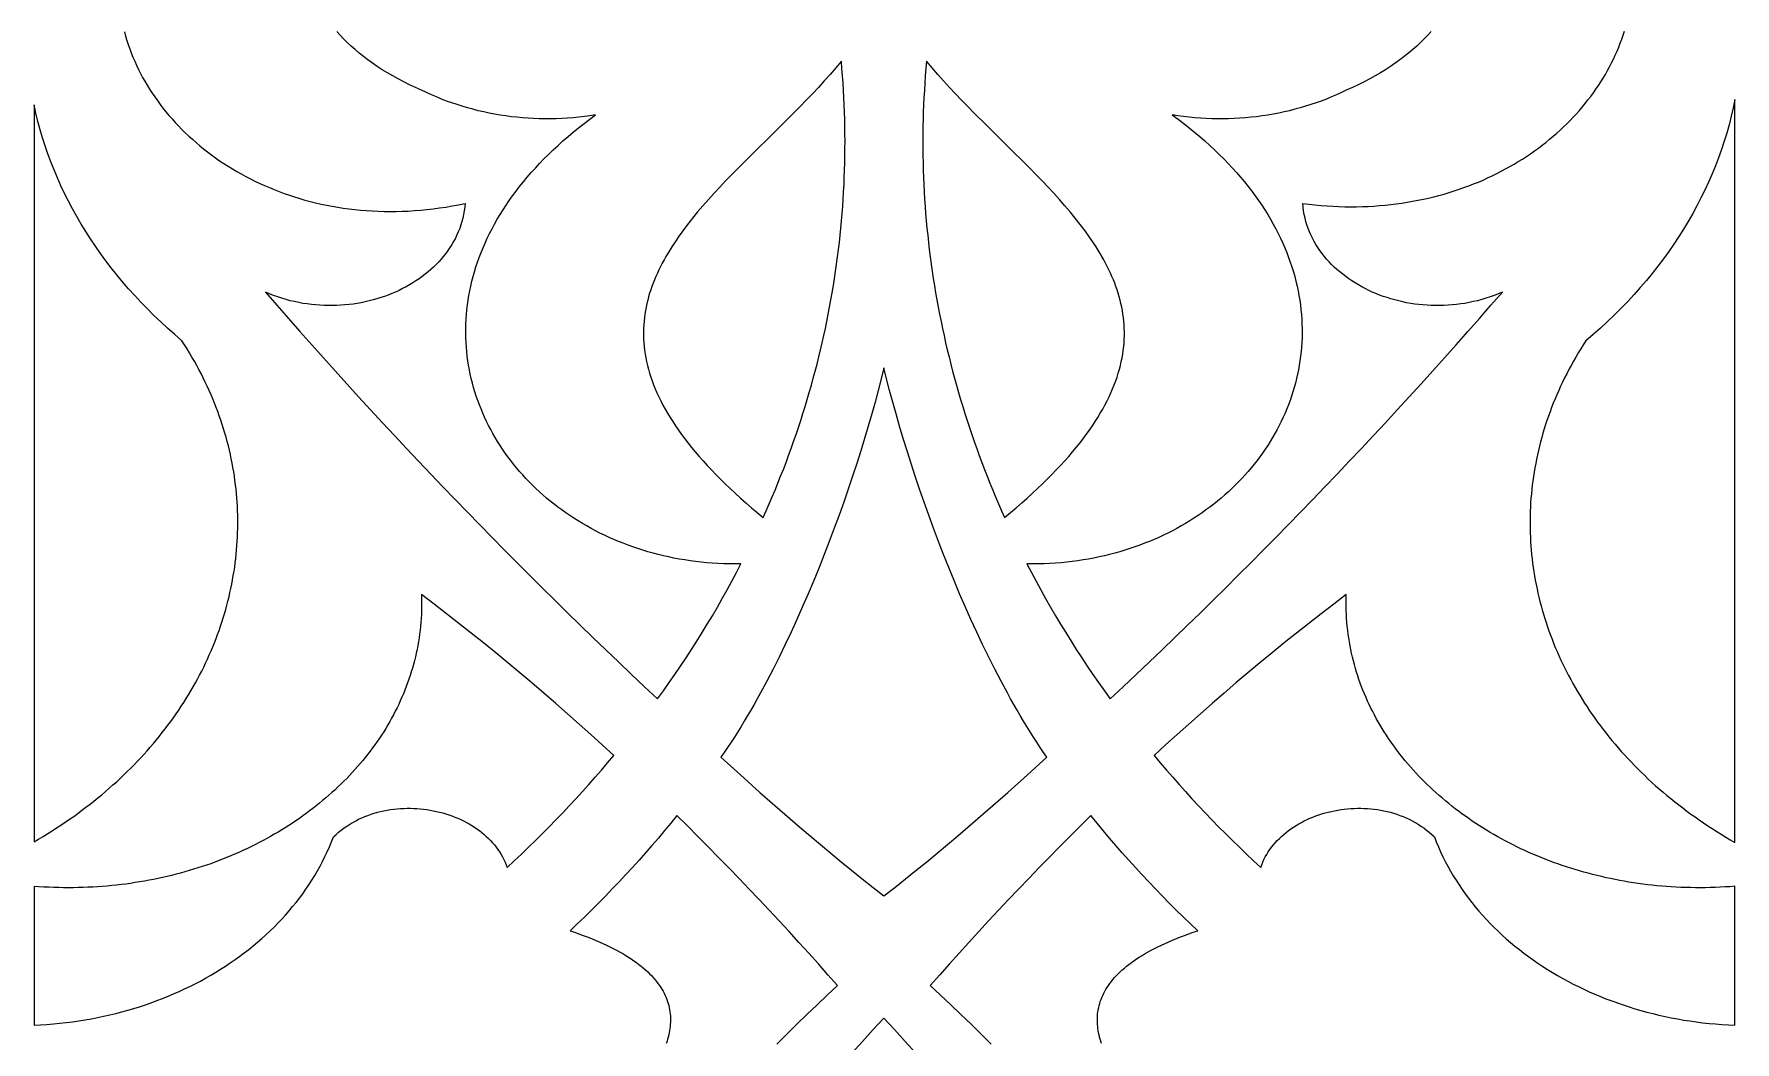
# Model space of a CAD drawing. Extents: x -4950 to -2150, y -1354 to 1346.
# Drawn here: x -4249.8 to -3951.1, y 145.9 to 322.9 of the extents above; entities that cross this region are included whole.
import ezdxf

# ---------------------------------------------------------------- set-up
doc = ezdxf.new("R2010")
doc.units = 0
doc.layers.add('LAYER_1', color=18, linetype='CONTINUOUS')

msp = doc.modelspace()

# ---------------------------------------------------------------- linework, layer by layer
at = {"layer": 'LAYER_1'}
for points in [[(-4233.95, 323.32), (-4233.75, 322.57), (-4233.53, 321.83), (-4233.29, 321.09), (-4233.03, 320.35), (-4232.76, 319.62), (-4232.47, 318.9), (-4232.16, 318.17), (-4231.83, 317.46), (-4231.49, 316.74), (-4231.13, 316.03), (-4230.76, 315.33), (-4230.37, 314.64), (-4229.96, 313.95), (-4229.54, 313.26), (-4229.1, 312.58), (-4228.64, 311.91), (-4228.17, 311.25), (-4227.69, 310.59), (-4227.19, 309.94), (-4226.67, 309.29), (-4226.14, 308.66), (-4225.6, 308.03), (-4225.04, 307.41), (-4224.46, 306.8), (-4223.87, 306.2), (-4223.27, 305.61), (-4222.66, 305.02), (-4222.03, 304.45), (-4221.38, 303.88), (-4220.72, 303.33), (-4220.05, 302.78), (-4219.37, 302.24), (-4218.67, 301.72), (-4217.96, 301.21), (-4217.24, 300.7), (-4216.51, 300.21), (-4215.76, 299.73), (-4215, 299.26), (-4214.23, 298.81), (-4213.45, 298.36), (-4212.65, 297.93), (-4211.84, 297.51), (-4211.03, 297.1), (-4210.2, 296.71), (-4209.36, 296.33), (-4208.5, 295.96), (-4207.64, 295.61), (-4206.77, 295.27), (-4205.88, 294.94), (-4204.99, 294.63), (-4204.09, 294.34), (-4203.17, 294.06), (-4202.25, 293.79), (-4201.31, 293.54), (-4200.37, 293.31), (-4199.42, 293.09), (-4198.46, 292.88), (-4197.48, 292.7), (-4196.5, 292.53), (-4195.51, 292.37), (-4194.52, 292.24), (-4193.51, 292.12), (-4192.5, 292.02), (-4191.47, 291.93), (-4190.44, 291.87), (-4189.4, 291.82), (-4188.36, 291.79), (-4187.3, 291.78), (-4186.24, 291.79), (-4185.17, 291.81), (-4184.1, 291.86), (-4183.01, 291.92), (-4181.92, 292.01), (-4180.83, 292.12), (-4179.73, 292.24), (-4178.62, 292.39), (-4177.5, 292.55), (-4176.38, 292.74), (-4175.25, 292.95), (-4174.12, 293.18), (-4174.18, 292.53), (-4174.27, 291.89), (-4174.38, 291.25), (-4174.52, 290.63), (-4174.68, 290.01), (-4174.87, 289.41), (-4175.07, 288.81), (-4175.31, 288.22), (-4175.56, 287.65), (-4175.83, 287.08), (-4176.13, 286.52), (-4176.44, 285.98), (-4176.78, 285.44), (-4177.13, 284.92), (-4177.51, 284.41), (-4177.9, 283.91), (-4178.31, 283.42), (-4178.74, 282.94), (-4179.19, 282.48), (-4179.65, 282.02), (-4180.13, 281.58), (-4180.63, 281.16), (-4181.14, 280.74), (-4181.66, 280.34), (-4182.2, 279.95), (-4182.75, 279.58), (-4183.32, 279.22), (-4183.9, 278.87), (-4184.49, 278.54), (-4185.09, 278.22), (-4185.71, 277.92), (-4186.33, 277.63), (-4186.97, 277.36), (-4187.62, 277.1), (-4188.27, 276.86), (-4188.94, 276.64), (-4189.61, 276.43), (-4190.29, 276.23), (-4190.98, 276.06), (-4191.67, 275.9), (-4192.37, 275.75), (-4193.08, 275.63), (-4193.8, 275.52), (-4194.51, 275.43), (-4195.24, 275.35), (-4195.96, 275.3), (-4196.69, 275.26), (-4197.43, 275.24), (-4198.16, 275.24), (-4198.9, 275.26), (-4199.64, 275.3), (-4200.38, 275.36), (-4201.12, 275.43), (-4201.87, 275.53), (-4202.61, 275.64), (-4203.35, 275.78), (-4204.09, 275.94), (-4204.83, 276.11), (-4205.56, 276.31), (-4206.29, 276.53), (-4207.02, 276.77), (-4207.75, 277.03), (-4208.47, 277.32), (-4209.19, 277.62), (-4207.17, 275.3), (-4205.15, 272.99), (-4203.12, 270.68), (-4201.07, 268.38), (-4199.02, 266.09), (-4196.96, 263.79), (-4194.89, 261.51), (-4192.82, 259.23), (-4190.73, 256.95), (-4188.63, 254.68), (-4186.53, 252.42), (-4184.42, 250.16), (-4182.29, 247.91), (-4180.16, 245.66), (-4178.02, 243.42), (-4175.87, 241.18), (-4173.72, 238.95), (-4171.55, 236.72), (-4169.37, 234.5), (-4167.19, 232.29), (-4165, 230.08), (-4162.8, 227.87), (-4160.59, 225.67), (-4158.37, 223.48), (-4156.14, 221.3), (-4153.9, 219.11), (-4151.66, 216.94), (-4149.41, 214.77), (-4147.14, 212.6), (-4144.87, 210.45), (-4142.59, 208.29), (-4140.31, 206.15), (-4139.27, 207.58), (-4138.26, 209.02), (-4137.26, 210.47), (-4136.27, 211.92), (-4135.3, 213.38), (-4134.35, 214.85), (-4133.41, 216.32), (-4132.49, 217.8), (-4131.58, 219.29), (-4130.69, 220.78), (-4129.81, 222.28), (-4128.95, 223.79), (-4128.1, 225.3), (-4127.28, 226.82), (-4126.46, 228.35), (-4125.67, 229.88), (-4126.69, 229.87), (-4127.7, 229.88), (-4128.71, 229.91), (-4129.7, 229.95), (-4130.7, 230.02), (-4131.68, 230.09), (-4132.66, 230.19), (-4133.63, 230.3), (-4134.59, 230.43), (-4135.55, 230.57), (-4136.49, 230.73), (-4137.43, 230.91), (-4138.36, 231.1), (-4139.28, 231.31), (-4140.2, 231.53), (-4141.1, 231.76), (-4142, 232.01), (-4142.88, 232.28), (-4143.76, 232.56), (-4144.63, 232.85), (-4145.49, 233.16), (-4146.34, 233.49), (-4147.18, 233.82), (-4148, 234.17), (-4148.82, 234.53), (-4149.63, 234.91), (-4150.43, 235.3), (-4151.22, 235.7), (-4152, 236.11), (-4152.76, 236.54), (-4153.52, 236.98), (-4154.26, 237.43), (-4155, 237.89), (-4155.72, 238.36), (-4156.43, 238.85), (-4157.13, 239.35), (-4157.81, 239.86), (-4158.49, 240.37), (-4159.15, 240.9), (-4159.8, 241.44), (-4160.44, 241.99), (-4161.06, 242.56), (-4161.68, 243.13), (-4162.28, 243.71), (-4162.86, 244.3), (-4163.44, 244.9), (-4164, 245.5), (-4164.54, 246.12), (-4165.07, 246.75), (-4165.59, 247.39), (-4166.1, 248.03), (-4166.59, 248.68), (-4167.06, 249.34), (-4167.53, 250.01), (-4167.97, 250.69), (-4168.41, 251.37), (-4168.82, 252.06), (-4169.23, 252.76), (-4169.62, 253.47), (-4169.99, 254.18), (-4170.34, 254.9), (-4170.69, 255.62), (-4171.01, 256.36), (-4171.32, 257.1), (-4171.61, 257.84), (-4171.89, 258.59), (-4172.15, 259.35), (-4172.4, 260.11), (-4172.63, 260.87), (-4172.84, 261.64), (-4173.03, 262.42), (-4173.21, 263.2), (-4173.37, 263.99), (-4173.51, 264.78), (-4173.63, 265.57), (-4173.74, 266.37), (-4173.83, 267.17), (-4173.9, 267.97), (-4173.95, 268.78), (-4173.99, 269.59), (-4174.01, 270.41), (-4174, 271.23), (-4173.98, 272.05), (-4173.94, 272.87), (-4173.88, 273.7), (-4173.8, 274.52), (-4173.71, 275.35), (-4173.59, 276.18), (-4173.45, 277.01), (-4173.3, 277.85), (-4173.12, 278.68), (-4172.92, 279.52), (-4172.71, 280.36), (-4172.47, 281.19), (-4172.21, 282.03), (-4171.93, 282.87), (-4171.63, 283.71), (-4171.31, 284.55), (-4170.97, 285.38), (-4170.61, 286.22), (-4170.22, 287.06), (-4169.82, 287.89), (-4169.39, 288.73), (-4168.94, 289.56), (-4168.47, 290.4), (-4167.98, 291.23), (-4167.46, 292.06), (-4166.92, 292.88), (-4166.36, 293.71), (-4165.78, 294.53), (-4165.17, 295.35), (-4164.54, 296.17), (-4163.88, 296.98), (-4163.21, 297.8), (-4162.51, 298.61), (-4161.78, 299.41), (-4161.04, 300.21), (-4160.26, 301.01), (-4159.47, 301.8), (-4158.65, 302.59), (-4157.8, 303.38), (-4156.93, 304.16), (-4156.04, 304.94), (-4155.12, 305.71), (-4154.18, 306.48), (-4153.21, 307.24), (-4152.21, 307.99), (-4151.19, 308.74), (-4152.18, 308.59), (-4153.17, 308.45), (-4154.16, 308.34), (-4155.15, 308.24), (-4156.14, 308.17), (-4157.13, 308.11), (-4158.12, 308.07), (-4159.12, 308.05), (-4160.11, 308.05), (-4161.1, 308.06), (-4162.09, 308.1), (-4163.07, 308.16), (-4164.06, 308.23), (-4165.04, 308.32), (-4166.02, 308.43), (-4166.99, 308.56), (-4167.96, 308.71), (-4168.93, 308.87), (-4169.89, 309.06), (-4170.85, 309.26), (-4171.8, 309.48), (-4172.74, 309.72), (-4173.68, 309.97), (-4174.61, 310.25), (-4175.54, 310.54), (-4176.45, 310.85), (-4177.36, 311.18), (-4178.26, 311.53), (-4179.15, 311.89), (-4180.03, 312.27), (-4180.9, 312.67), (-4181.76, 313.09), (-4182.84, 313.56), (-4183.89, 314.05), (-4184.9, 314.55), (-4185.89, 315.07), (-4186.84, 315.6), (-4187.77, 316.13), (-4188.67, 316.68), (-4189.54, 317.24), (-4190.38, 317.82), (-4191.19, 318.4), (-4191.97, 318.99), (-4192.72, 319.59), (-4193.45, 320.2), (-4194.14, 320.82), (-4194.81, 321.45), (-4195.45, 322.09), (-4196.07, 322.73), (-4196.66, 323.39)], [(-4004.45, 323.39), (-4005.03, 322.73), (-4005.65, 322.09), (-4006.29, 321.45), (-4006.96, 320.82), (-4007.66, 320.2), (-4008.38, 319.59), (-4009.14, 318.99), (-4009.92, 318.4), (-4010.73, 317.82), (-4011.57, 317.24), (-4012.44, 316.68), (-4013.33, 316.13), (-4014.26, 315.6), (-4015.22, 315.07), (-4016.2, 314.55), (-4017.22, 314.05), (-4018.26, 313.56), (-4019.34, 313.09), (-4020.2, 312.67), (-4021.07, 312.27), (-4021.95, 311.89), (-4022.84, 311.53), (-4023.74, 311.18), (-4024.65, 310.85), (-4025.57, 310.54), (-4026.49, 310.25), (-4027.42, 309.97), (-4028.36, 309.72), (-4029.31, 309.48), (-4030.26, 309.26), (-4031.21, 309.06), (-4032.17, 308.87), (-4033.14, 308.71), (-4034.11, 308.56), (-4035.09, 308.43), (-4036.06, 308.32), (-4037.05, 308.23), (-4038.03, 308.16), (-4039.02, 308.1), (-4040.01, 308.06), (-4041, 308.05), (-4041.99, 308.05), (-4042.98, 308.07), (-4043.97, 308.11), (-4044.96, 308.17), (-4045.96, 308.24), (-4046.95, 308.34), (-4047.94, 308.45), (-4048.93, 308.59), (-4049.91, 308.74), (-4048.89, 307.99), (-4047.9, 307.24), (-4046.93, 306.48), (-4045.98, 305.71), (-4045.07, 304.94), (-4044.17, 304.16), (-4043.3, 303.38), (-4042.46, 302.59), (-4041.64, 301.8), (-4040.84, 301.01), (-4040.07, 300.21), (-4039.32, 299.41), (-4038.6, 298.61), (-4037.9, 297.8), (-4037.22, 296.98), (-4036.57, 296.17), (-4035.94, 295.35), (-4035.33, 294.53), (-4034.74, 293.71), (-4034.18, 292.88), (-4033.64, 292.06), (-4033.13, 291.23), (-4032.63, 290.4), (-4032.16, 289.56), (-4031.71, 288.73), (-4031.29, 287.89), (-4030.88, 287.06), (-4030.5, 286.22), (-4030.13, 285.38), (-4029.79, 284.55), (-4029.47, 283.71), (-4029.17, 282.87), (-4028.89, 282.03), (-4028.63, 281.19), (-4028.4, 280.36), (-4028.18, 279.52), (-4027.98, 278.68), (-4027.81, 277.85), (-4027.65, 277.01), (-4027.51, 276.18), (-4027.4, 275.35), (-4027.3, 274.52), (-4027.22, 273.7), (-4027.16, 272.87), (-4027.12, 272.05), (-4027.1, 271.23), (-4027.1, 270.41), (-4027.11, 269.59), (-4027.15, 268.78), (-4027.2, 267.97), (-4027.27, 267.17), (-4027.36, 266.37), (-4027.47, 265.57), (-4027.59, 264.78), (-4027.74, 263.99), (-4027.9, 263.2), (-4028.07, 262.42), (-4028.27, 261.64), (-4028.48, 260.87), (-4028.71, 260.11), (-4028.95, 259.35), (-4029.21, 258.59), (-4029.49, 257.84), (-4029.78, 257.1), (-4030.09, 256.36), (-4030.42, 255.62), (-4030.76, 254.9), (-4031.12, 254.18), (-4031.49, 253.47), (-4031.88, 252.76), (-4032.28, 252.06), (-4032.7, 251.37), (-4033.13, 250.69), (-4033.58, 250.01), (-4034.04, 249.34), (-4034.52, 248.68), (-4035.01, 248.03), (-4035.51, 247.39), (-4036.03, 246.75), (-4036.56, 246.12), (-4037.11, 245.5), (-4037.67, 244.9), (-4038.24, 244.3), (-4038.83, 243.71), (-4039.43, 243.13), (-4040.04, 242.56), (-4040.66, 241.99), (-4041.3, 241.44), (-4041.95, 240.9), (-4042.61, 240.37), (-4043.29, 239.86), (-4043.98, 239.35), (-4044.67, 238.85), (-4045.38, 238.36), (-4046.11, 237.89), (-4046.84, 237.43), (-4047.58, 236.98), (-4048.34, 236.54), (-4049.11, 236.11), (-4049.88, 235.7), (-4050.67, 235.3), (-4051.47, 234.91), (-4052.28, 234.53), (-4053.1, 234.17), (-4053.93, 233.82), (-4054.77, 233.49), (-4055.62, 233.16), (-4056.48, 232.85), (-4057.34, 232.56), (-4058.22, 232.28), (-4059.11, 232.01), (-4060, 231.76), (-4060.91, 231.53), (-4061.82, 231.31), (-4062.74, 231.1), (-4063.67, 230.91), (-4064.61, 230.73), (-4065.56, 230.57), (-4066.51, 230.43), (-4067.47, 230.3), (-4068.44, 230.19), (-4069.42, 230.09), (-4070.41, 230.02), (-4071.4, 229.95), (-4072.4, 229.91), (-4073.4, 229.88), (-4074.42, 229.87), (-4075.44, 229.88), (-4074.64, 228.35), (-4073.83, 226.82), (-4073, 225.3), (-4072.15, 223.79), (-4071.29, 222.28), (-4070.42, 220.78), (-4069.53, 219.29), (-4068.62, 217.8), (-4067.69, 216.32), (-4066.76, 214.85), (-4065.8, 213.38), (-4064.83, 211.92), (-4063.85, 210.47), (-4062.85, 209.02), (-4061.83, 207.58), (-4060.8, 206.15), (-4058.51, 208.29), (-4056.23, 210.45), (-4053.96, 212.6), (-4051.7, 214.77), (-4049.44, 216.94), (-4047.2, 219.11), (-4044.96, 221.3), (-4042.74, 223.48), (-4040.52, 225.67), (-4038.31, 227.87), (-4036.11, 230.08), (-4033.91, 232.29), (-4031.73, 234.5), (-4029.55, 236.72), (-4027.39, 238.95), (-4025.23, 241.18), (-4023.08, 243.42), (-4020.94, 245.66), (-4018.81, 247.91), (-4016.69, 250.16), (-4014.57, 252.42), (-4012.47, 254.68), (-4010.37, 256.95), (-4008.29, 259.23), (-4006.21, 261.51), (-4004.14, 263.79), (-4002.08, 266.09), (-4000.03, 268.38), (-3997.99, 270.68), (-3995.95, 272.99), (-3993.93, 275.3), (-3991.92, 277.62), (-3992.63, 277.32), (-3993.35, 277.03), (-3994.08, 276.77), (-3994.81, 276.53), (-3995.54, 276.31), (-3996.28, 276.11), (-3997.02, 275.94), (-3997.76, 275.78), (-3998.5, 275.64), (-3999.24, 275.53), (-3999.98, 275.43), (-4000.72, 275.36), (-4001.46, 275.3), (-4002.2, 275.26), (-4002.94, 275.24), (-4003.68, 275.24), (-4004.41, 275.26), (-4005.14, 275.3), (-4005.87, 275.35), (-4006.59, 275.43), (-4007.31, 275.52), (-4008.02, 275.63), (-4008.73, 275.75), (-4009.43, 275.9), (-4010.13, 276.06), (-4010.81, 276.23), (-4011.5, 276.43), (-4012.17, 276.64), (-4012.83, 276.86), (-4013.49, 277.1), (-4014.13, 277.36), (-4014.77, 277.63), (-4015.4, 277.92), (-4016.01, 278.22), (-4016.61, 278.54), (-4017.2, 278.87), (-4017.78, 279.22), (-4018.35, 279.58), (-4018.9, 279.95), (-4019.44, 280.34), (-4019.97, 280.74), (-4020.48, 281.16), (-4020.97, 281.58), (-4021.45, 282.02), (-4021.92, 282.48), (-4022.36, 282.94), (-4022.79, 283.42), (-4023.2, 283.91), (-4023.6, 284.41), (-4023.97, 284.92), (-4024.33, 285.44), (-4024.66, 285.98), (-4024.98, 286.52), (-4025.27, 287.08), (-4025.55, 287.65), (-4025.8, 288.22), (-4026.03, 288.81), (-4026.24, 289.41), (-4026.42, 290.01), (-4026.58, 290.63), (-4026.72, 291.25), (-4026.83, 291.89), (-4026.92, 292.53), (-4026.98, 293.18), (-4025.91, 293.05), (-4024.84, 292.93), (-4023.77, 292.83), (-4022.71, 292.75), (-4021.66, 292.69), (-4020.62, 292.65), (-4019.58, 292.62), (-4018.54, 292.61), (-4017.52, 292.61), (-4016.5, 292.64), (-4015.49, 292.68), (-4014.49, 292.73), (-4013.49, 292.8), (-4012.5, 292.89), (-4011.52, 292.99), (-4010.55, 293.11), (-4009.58, 293.24), (-4008.62, 293.39), (-4007.68, 293.56), (-4006.74, 293.74), (-4005.8, 293.93), (-4004.88, 294.14), (-4003.96, 294.36), (-4003.06, 294.59), (-4002.16, 294.84), (-4001.27, 295.1), (-4000.39, 295.38), (-3999.52, 295.67), (-3998.66, 295.97), (-3997.81, 296.28), (-3996.97, 296.61), (-3996.14, 296.95), (-3995.32, 297.3), (-3994.51, 297.67), (-3993.71, 298.04), (-3992.92, 298.43), (-3992.13, 298.83), (-3991.37, 299.24), (-3990.61, 299.66), (-3989.86, 300.09), (-3989.12, 300.54), (-3988.39, 300.99), (-3987.68, 301.46), (-3986.98, 301.93), (-3986.28, 302.41), (-3985.6, 302.91), (-3984.94, 303.41), (-3984.28, 303.92), (-3983.63, 304.45), (-3983, 304.98), (-3982.38, 305.52), (-3981.77, 306.06), (-3981.18, 306.62), (-3980.59, 307.19), (-3980.02, 307.76), (-3979.47, 308.34), (-3978.92, 308.93), (-3978.39, 309.52), (-3977.87, 310.13), (-3977.37, 310.74), (-3976.88, 311.36), (-3976.4, 311.98), (-3975.93, 312.61), (-3975.48, 313.25), (-3975.05, 313.89), (-3974.63, 314.54), (-3974.22, 315.19), (-3973.82, 315.86), (-3973.45, 316.52), (-3973.08, 317.19), (-3972.73, 317.87), (-3972.4, 318.55), (-3972.08, 319.23), (-3971.77, 319.92), (-3971.49, 320.62), (-3971.21, 321.32), (-3970.95, 322.02), (-3970.71, 322.72), (-3970.48, 323.43)], [(-4119.36, 145.5), (-4117.61, 147.26), (-4115.85, 149.01), (-4114.08, 150.74), (-4112.29, 152.44), (-4110.5, 154.13), (-4108.7, 155.8), (-4110.38, 157.7), (-4112.07, 159.6), (-4113.77, 161.5), (-4115.49, 163.39), (-4117.21, 165.28), (-4118.94, 167.16), (-4120.69, 169.03), (-4122.45, 170.91), (-4124.22, 172.77), (-4125.99, 174.63), (-4127.79, 176.48), (-4129.59, 178.33), (-4131.4, 180.17), (-4133.22, 182.01), (-4135.06, 183.84), (-4136.9, 185.66), (-4137.98, 184.34), (-4139.07, 183.02), (-4140.17, 181.72), (-4141.29, 180.42), (-4142.42, 179.12), (-4143.56, 177.84), (-4144.71, 176.56), (-4145.88, 175.3), (-4147.06, 174.04), (-4148.26, 172.78), (-4149.46, 171.54), (-4150.68, 170.3), (-4151.91, 169.07), (-4153.16, 167.85), (-4154.42, 166.64), (-4155.69, 165.43), (-4154.9, 165.17), (-4154.13, 164.9), (-4153.38, 164.63), (-4152.65, 164.35), (-4151.94, 164.08), (-4151.25, 163.79), (-4150.58, 163.51), (-4149.93, 163.22), (-4149.3, 162.93), (-4148.69, 162.63), (-4148.1, 162.34), (-4147.52, 162.04), (-4146.97, 161.73), (-4146.43, 161.43), (-4145.91, 161.12), (-4145.41, 160.81), (-4144.93, 160.49), (-4144.47, 160.18), (-4144.02, 159.86), (-4143.6, 159.54), (-4143.18, 159.21), (-4142.79, 158.88), (-4142.41, 158.56), (-4142.05, 158.22), (-4141.71, 157.89), (-4141.38, 157.55), (-4141.07, 157.22), (-4140.78, 156.88), (-4140.5, 156.54), (-4140.24, 156.19), (-4139.99, 155.85), (-4139.76, 155.5), (-4139.55, 155.15), (-4139.35, 154.8), (-4139.16, 154.45), (-4138.99, 154.09), (-4138.83, 153.74), (-4138.69, 153.38), (-4138.57, 153.02), (-4138.45, 152.66), (-4138.35, 152.3), (-4138.27, 151.94), (-4138.2, 151.57), (-4138.14, 151.21), (-4138.1, 150.84), (-4138.06, 150.48), (-4138.05, 150.11), (-4138.04, 149.74), (-4138.05, 149.37), (-4138.07, 149), (-4138.1, 148.63), (-4138.14, 148.26), (-4138.2, 147.89), (-4138.27, 147.51), (-4138.35, 147.14), (-4138.44, 146.77), (-4138.54, 146.39), (-4138.65, 146.02), (-4138.78, 145.64)], [(-4062.33, 145.64), (-4062.45, 146.02), (-4062.56, 146.39), (-4062.67, 146.77), (-4062.76, 147.14), (-4062.84, 147.51), (-4062.9, 147.89), (-4062.96, 148.26), (-4063, 148.63), (-4063.04, 149), (-4063.06, 149.37), (-4063.06, 149.74), (-4063.06, 150.11), (-4063.04, 150.48), (-4063.01, 150.84), (-4062.96, 151.21), (-4062.91, 151.57), (-4062.83, 151.94), (-4062.75, 152.3), (-4062.65, 152.66), (-4062.54, 153.02), (-4062.41, 153.38), (-4062.27, 153.74), (-4062.11, 154.09), (-4061.94, 154.45), (-4061.76, 154.8), (-4061.56, 155.15), (-4061.34, 155.5), (-4061.11, 155.85), (-4060.86, 156.19), (-4060.6, 156.54), (-4060.32, 156.88), (-4060.03, 157.22), (-4059.72, 157.55), (-4059.39, 157.89), (-4059.05, 158.22), (-4058.69, 158.56), (-4058.31, 158.88), (-4057.92, 159.21), (-4057.51, 159.54), (-4057.08, 159.86), (-4056.63, 160.18), (-4056.17, 160.49), (-4055.69, 160.81), (-4055.19, 161.12), (-4054.67, 161.43), (-4054.14, 161.73), (-4053.58, 162.04), (-4053.01, 162.34), (-4052.42, 162.63), (-4051.8, 162.93), (-4051.17, 163.22), (-4050.52, 163.51), (-4049.85, 163.79), (-4049.16, 164.08), (-4048.46, 164.35), (-4047.73, 164.63), (-4046.98, 164.9), (-4046.21, 165.17), (-4045.42, 165.43), (-4046.69, 166.64), (-4047.94, 167.85), (-4049.19, 169.07), (-4050.42, 170.3), (-4051.64, 171.54), (-4052.85, 172.78), (-4054.04, 174.04), (-4055.22, 175.3), (-4056.39, 176.56), (-4057.55, 177.84), (-4058.69, 179.12), (-4059.82, 180.42), (-4060.93, 181.72), (-4062.04, 183.02), (-4063.12, 184.34), (-4064.2, 185.66), (-4066.05, 183.84), (-4067.88, 182.01), (-4069.7, 180.17), (-4071.52, 178.33), (-4073.32, 176.48), (-4075.11, 174.63), (-4076.89, 172.77), (-4078.66, 170.91), (-4080.41, 169.03), (-4082.16, 167.16), (-4083.89, 165.28), (-4085.62, 163.39), (-4087.33, 161.5), (-4089.03, 159.6), (-4090.73, 157.7), (-4092.41, 155.8), (-4090.6, 154.13), (-4088.81, 152.44), (-4087.03, 150.74), (-4085.25, 149.01), (-4083.49, 147.26), (-4081.74, 145.5)], [(-4094.92, 143.92), (-4096.8, 146.01), (-4098.68, 148.07), (-4100.55, 150.11), (-4102.42, 148.07), (-4104.3, 146.01), (-4106.18, 143.92)]]:
    msp.add_lwpolyline(points, dxfattribs=at)
for points in [[(-4108.03, 318.15), (-4109.01, 317), (-4110, 315.85), (-4111.02, 314.71), (-4112.06, 313.58), (-4113.12, 312.45), (-4114.19, 311.34), (-4115.27, 310.22), (-4116.36, 309.12), (-4118.56, 306.92), (-4120.78, 304.74), (-4122.98, 302.56), (-4125.17, 300.4), (-4126.24, 299.31), (-4127.31, 298.23), (-4128.35, 297.15), (-4129.38, 296.06), (-4130.39, 294.97), (-4131.38, 293.88), (-4132.34, 292.79), (-4133.27, 291.69), (-4134.18, 290.59), (-4135.05, 289.48), (-4135.89, 288.37), (-4136.69, 287.25), (-4137.07, 286.69), (-4137.45, 286.12), (-4137.82, 285.56), (-4138.17, 284.99), (-4138.52, 284.42), (-4138.85, 283.85), (-4139.17, 283.28), (-4139.49, 282.7), (-4139.78, 282.12), (-4140.07, 281.54), (-4140.34, 280.96), (-4140.6, 280.38), (-4140.85, 279.79), (-4141.09, 279.2), (-4141.31, 278.6), (-4141.51, 278.01), (-4141.71, 277.41), (-4141.88, 276.81), (-4142.05, 276.2), (-4142.19, 275.6), (-4142.33, 274.99), (-4142.44, 274.37), (-4142.54, 273.76), (-4142.63, 273.14), (-4142.69, 272.51), (-4142.74, 271.88), (-4142.78, 271.25), (-4142.79, 270.62), (-4142.79, 269.98), (-4142.77, 269.34), (-4142.73, 268.69), (-4142.67, 268.04), (-4142.6, 267.39), (-4142.5, 266.73), (-4142.39, 266.07), (-4142.25, 265.4), (-4142.1, 264.73), (-4141.92, 264.06), (-4141.72, 263.38), (-4141.51, 262.7), (-4141.27, 262.01), (-4141.01, 261.32), (-4140.73, 260.62), (-4140.42, 259.92), (-4140.1, 259.21), (-4139.75, 258.5), (-4139.38, 257.78), (-4138.98, 257.06), (-4138.56, 256.33), (-4138.12, 255.6), (-4137.65, 254.86), (-4137.16, 254.12), (-4136.64, 253.37), (-4136.1, 252.61), (-4135.54, 251.85), (-4134.94, 251.09), (-4134.33, 250.32), (-4133.68, 249.54), (-4133.01, 248.76), (-4132.31, 247.97), (-4131.59, 247.17), (-4130.84, 246.37), (-4130.06, 245.57), (-4129.25, 244.75), (-4128.41, 243.93), (-4127.55, 243.11), (-4126.66, 242.28), (-4125.74, 241.44), (-4124.78, 240.59), (-4123.8, 239.74), (-4122.79, 238.88), (-4121.75, 238.02), (-4121.22, 239.22), (-4120.69, 240.42), (-4120.17, 241.63), (-4119.67, 242.84), (-4119.17, 244.05), (-4118.69, 245.27), (-4118.21, 246.48), (-4117.75, 247.7), (-4117.29, 248.92), (-4116.85, 250.15), (-4116.42, 251.37), (-4115.99, 252.6), (-4115.58, 253.83), (-4115.17, 255.06), (-4114.78, 256.29), (-4114.39, 257.53), (-4114.02, 258.76), (-4113.66, 260), (-4113.3, 261.24), (-4112.96, 262.48), (-4112.63, 263.73), (-4112.3, 264.97), (-4111.99, 266.22), (-4111.69, 267.47), (-4111.4, 268.72), (-4111.11, 269.97), (-4110.84, 271.22), (-4110.58, 272.47), (-4110.33, 273.73), (-4110.09, 274.98), (-4109.86, 276.24), (-4109.64, 277.5), (-4109.43, 278.76), (-4109.22, 280.02), (-4109.04, 281.28), (-4108.86, 282.54), (-4108.69, 283.81), (-4108.53, 285.07), (-4108.38, 286.34), (-4108.24, 287.6), (-4108.11, 288.87), (-4107.99, 290.14), (-4107.89, 291.41), (-4107.79, 292.68), (-4107.7, 293.95), (-4107.63, 295.22), (-4107.56, 296.49), (-4107.51, 297.76), (-4107.46, 299.03), (-4107.43, 300.31), (-4107.4, 301.58), (-4107.39, 302.85), (-4107.38, 304.13), (-4107.39, 305.4), (-4107.41, 306.68), (-4107.43, 307.95), (-4107.47, 309.23), (-4107.52, 310.5), (-4107.58, 311.78), (-4107.65, 313.05), (-4107.73, 314.33), (-4107.82, 315.6), (-4107.92, 316.88)], [(-4093.07, 318.15), (-4093.18, 316.88), (-4093.28, 315.6), (-4093.37, 314.33), (-4093.45, 313.05), (-4093.52, 311.78), (-4093.58, 310.5), (-4093.63, 309.23), (-4093.67, 307.95), (-4093.7, 306.68), (-4093.71, 305.4), (-4093.72, 304.13), (-4093.72, 302.85), (-4093.7, 301.58), (-4093.68, 300.31), (-4093.64, 299.03), (-4093.6, 297.76), (-4093.54, 296.49), (-4093.48, 295.22), (-4093.4, 293.95), (-4093.31, 292.68), (-4093.22, 291.41), (-4093.11, 290.14), (-4092.99, 288.87), (-4092.86, 287.6), (-4092.73, 286.34), (-4092.58, 285.07), (-4092.42, 283.81), (-4092.25, 282.54), (-4092.07, 281.28), (-4091.88, 280.02), (-4091.68, 278.76), (-4091.47, 277.5), (-4091.25, 276.24), (-4091.02, 274.98), (-4090.78, 273.73), (-4090.52, 272.47), (-4090.26, 271.22), (-4089.99, 269.97), (-4089.71, 268.72), (-4089.42, 267.47), (-4089.11, 266.22), (-4088.8, 264.97), (-4088.48, 263.73), (-4088.14, 262.48), (-4087.8, 261.24), (-4087.45, 260), (-4087.08, 258.76), (-4086.71, 257.53), (-4086.33, 256.29), (-4085.93, 255.06), (-4085.53, 253.83), (-4085.11, 252.6), (-4084.69, 251.37), (-4084.25, 250.15), (-4083.81, 248.92), (-4083.35, 247.7), (-4082.89, 246.48), (-4082.41, 245.27), (-4081.93, 244.05), (-4081.43, 242.84), (-4080.93, 241.63), (-4080.41, 240.42), (-4079.89, 239.22), (-4079.35, 238.02), (-4078.31, 238.88), (-4077.3, 239.74), (-4076.32, 240.59), (-4075.37, 241.44), (-4074.45, 242.28), (-4073.55, 243.11), (-4072.69, 243.93), (-4071.85, 244.75), (-4071.05, 245.57), (-4070.27, 246.37), (-4069.52, 247.17), (-4068.79, 247.97), (-4068.09, 248.76), (-4067.42, 249.54), (-4066.78, 250.32), (-4066.16, 251.09), (-4065.57, 251.85), (-4065, 252.61), (-4064.46, 253.37), (-4063.94, 254.12), (-4063.45, 254.86), (-4062.99, 255.6), (-4062.54, 256.33), (-4062.12, 257.06), (-4061.73, 257.78), (-4061.36, 258.5), (-4061.01, 259.21), (-4060.68, 259.92), (-4060.38, 260.62), (-4060.1, 261.32), (-4059.84, 262.01), (-4059.6, 262.7), (-4059.38, 263.38), (-4059.18, 264.06), (-4059.01, 264.73), (-4058.85, 265.4), (-4058.72, 266.07), (-4058.6, 266.73), (-4058.51, 267.39), (-4058.43, 268.04), (-4058.37, 268.69), (-4058.33, 269.34), (-4058.31, 269.98), (-4058.31, 270.62), (-4058.33, 271.25), (-4058.36, 271.88), (-4058.41, 272.51), (-4058.48, 273.14), (-4058.56, 273.76), (-4058.66, 274.37), (-4058.78, 274.99), (-4058.91, 275.6), (-4059.06, 276.2), (-4059.22, 276.81), (-4059.4, 277.41), (-4059.59, 278.01), (-4059.8, 278.6), (-4060.02, 279.2), (-4060.25, 279.79), (-4060.5, 280.38), (-4060.76, 280.96), (-4061.03, 281.54), (-4061.32, 282.12), (-4061.62, 282.7), (-4061.93, 283.28), (-4062.25, 283.85), (-4062.59, 284.42), (-4062.93, 284.99), (-4063.29, 285.56), (-4063.65, 286.12), (-4064.03, 286.69), (-4064.42, 287.25), (-4065.22, 288.37), (-4066.06, 289.48), (-4066.93, 290.59), (-4067.83, 291.69), (-4068.77, 292.79), (-4069.73, 293.88), (-4070.71, 294.97), (-4071.72, 296.06), (-4072.75, 297.15), (-4073.8, 298.23), (-4074.86, 299.31), (-4075.94, 300.4), (-4078.12, 302.56), (-4080.33, 304.74), (-4082.54, 306.92), (-4084.74, 309.12), (-4085.84, 310.22), (-4086.92, 311.34), (-4087.99, 312.45), (-4089.04, 313.58), (-4090.08, 314.71), (-4091.1, 315.85), (-4092.1, 317)], [(-3951.06, 311.46), (-3951.37, 309.97), (-3951.71, 308.49), (-3952.09, 307.02), (-3952.5, 305.56), (-3952.95, 304.1), (-3953.43, 302.65), (-3953.95, 301.21), (-3954.5, 299.78), (-3955.08, 298.36), (-3955.7, 296.94), (-3956.34, 295.54), (-3957.03, 294.15), (-3957.74, 292.77), (-3958.49, 291.4), (-3959.27, 290.04), (-3960.08, 288.69), (-3960.92, 287.36), (-3961.79, 286.04), (-3962.7, 284.73), (-3963.64, 283.44), (-3964.61, 282.15), (-3965.6, 280.89), (-3966.63, 279.64), (-3967.69, 278.4), (-3968.78, 277.18), (-3969.9, 275.97), (-3971.05, 274.78), (-3972.23, 273.61), (-3973.44, 272.45), (-3974.68, 271.31), (-3975.95, 270.19), (-3977.24, 269.08), (-3977.71, 268.37), (-3978.16, 267.65), (-3978.59, 266.92), (-3979.02, 266.2), (-3979.44, 265.47), (-3979.84, 264.74), (-3980.23, 264.01), (-3980.62, 263.28), (-3980.99, 262.54), (-3981.35, 261.81), (-3981.7, 261.07), (-3982.03, 260.33), (-3982.36, 259.58), (-3982.67, 258.84), (-3982.98, 258.09), (-3983.27, 257.34), (-3983.55, 256.6), (-3983.82, 255.85), (-3984.08, 255.09), (-3984.33, 254.34), (-3984.57, 253.59), (-3984.79, 252.83), (-3985.01, 252.07), (-3985.21, 251.32), (-3985.41, 250.56), (-3985.59, 249.8), (-3985.76, 249.04), (-3985.92, 248.28), (-3986.07, 247.52), (-3986.21, 246.76), (-3986.34, 245.99), (-3986.46, 245.23), (-3986.57, 244.47), (-3986.67, 243.71), (-3986.75, 242.94), (-3986.83, 242.18), (-3986.89, 241.42), (-3986.95, 240.65), (-3986.99, 239.89), (-3987.02, 239.13), (-3987.04, 238.36), (-3987.06, 237.6), (-3987.06, 236.84), (-3987.05, 236.08), (-3987.03, 235.31), (-3987, 234.55), (-3986.96, 233.79), (-3986.91, 233.03), (-3986.85, 232.28), (-3986.78, 231.52), (-3986.69, 230.76), (-3986.6, 230.01), (-3986.5, 229.25), (-3986.39, 228.5), (-3986.26, 227.75), (-3986.13, 226.99), (-3985.99, 226.24), (-3985.83, 225.5), (-3985.67, 224.75), (-3985.5, 224.01), (-3985.31, 223.26), (-3985.12, 222.52), (-3984.91, 221.78), (-3984.7, 221.04), (-3984.47, 220.31), (-3984.24, 219.57), (-3984, 218.84), (-3983.74, 218.11), (-3983.48, 217.38), (-3983.2, 216.66), (-3982.92, 215.94), (-3982.63, 215.21), (-3982.32, 214.5), (-3982.01, 213.78), (-3981.69, 213.07), (-3981.35, 212.36), (-3981.01, 211.65), (-3980.66, 210.95), (-3980.29, 210.25), (-3979.92, 209.55), (-3979.54, 208.85), (-3979.15, 208.16), (-3978.75, 207.47), (-3978.34, 206.79), (-3977.92, 206.1), (-3977.49, 205.42), (-3977.05, 204.75), (-3976.6, 204.08), (-3976.14, 203.41), (-3975.67, 202.75), (-3975.19, 202.08), (-3974.71, 201.43), (-3974.21, 200.78), (-3973.71, 200.13), (-3973.19, 199.48), (-3972.67, 198.84), (-3972.13, 198.2), (-3971.59, 197.57), (-3971.04, 196.95), (-3970.48, 196.32), (-3969.9, 195.7), (-3969.32, 195.09), (-3968.73, 194.48), (-3968.14, 193.87), (-3967.53, 193.27), (-3966.91, 192.68), (-3966.29, 192.09), (-3965.65, 191.5), (-3965.01, 190.92), (-3964.35, 190.35), (-3963.69, 189.78), (-3963.02, 189.21), (-3962.34, 188.65), (-3961.65, 188.1), (-3960.95, 187.55), (-3960.24, 187.01), (-3959.53, 186.47), (-3958.8, 185.94), (-3958.07, 185.42), (-3957.33, 184.9), (-3956.58, 184.38), (-3955.81, 183.87), (-3955.05, 183.37), (-3954.27, 182.88), (-3953.48, 182.39), (-3952.69, 181.9), (-3951.88, 181.43), (-3951.07, 180.96)], [(-4223.86, 269.08), (-4225.13, 270.16), (-4226.37, 271.26), (-4227.58, 272.38), (-4228.77, 273.51), (-4229.93, 274.66), (-4231.06, 275.82), (-4232.16, 277), (-4233.23, 278.2), (-4234.28, 279.4), (-4235.29, 280.63), (-4236.27, 281.87), (-4237.23, 283.12), (-4238.16, 284.38), (-4239.05, 285.66), (-4239.92, 286.95), (-4240.75, 288.25), (-4241.56, 289.57), (-4242.33, 290.89), (-4243.07, 292.23), (-4243.79, 293.58), (-4244.47, 294.94), (-4245.12, 296.31), (-4245.73, 297.69), (-4246.32, 299.07), (-4246.87, 300.47), (-4247.4, 301.88), (-4247.89, 303.29), (-4248.34, 304.71), (-4248.77, 306.14), (-4249.16, 307.58), (-4249.52, 309.03), (-4249.84, 310.48), (-4249.84, 181.07), (-4249.03, 181.54), (-4248.23, 182.02), (-4247.44, 182.5), (-4246.66, 182.99), (-4245.88, 183.49), (-4245.12, 183.99), (-4244.36, 184.5), (-4243.61, 185.01), (-4242.87, 185.53), (-4242.14, 186.06), (-4241.42, 186.59), (-4240.71, 187.13), (-4240, 187.67), (-4239.31, 188.22), (-4238.62, 188.77), (-4237.94, 189.33), (-4237.28, 189.9), (-4236.62, 190.47), (-4235.97, 191.04), (-4235.32, 191.62), (-4234.69, 192.21), (-4234.07, 192.8), (-4233.46, 193.39), (-4232.85, 193.99), (-4232.26, 194.6), (-4231.67, 195.21), (-4231.09, 195.82), (-4230.52, 196.44), (-4229.96, 197.06), (-4229.41, 197.69), (-4228.87, 198.32), (-4228.34, 198.96), (-4227.82, 199.6), (-4227.31, 200.24), (-4226.81, 200.89), (-4226.31, 201.54), (-4225.83, 202.2), (-4225.35, 202.86), (-4224.89, 203.52), (-4224.43, 204.19), (-4223.98, 204.86), (-4223.55, 205.53), (-4223.12, 206.21), (-4222.7, 206.89), (-4222.29, 207.58), (-4221.89, 208.27), (-4221.5, 208.96), (-4221.13, 209.65), (-4220.76, 210.35), (-4220.39, 211.05), (-4220.04, 211.75), (-4219.7, 212.46), (-4219.37, 213.17), (-4219.05, 213.88), (-4218.74, 214.6), (-4218.44, 215.31), (-4218.15, 216.03), (-4217.86, 216.75), (-4217.59, 217.48), (-4217.33, 218.2), (-4217.08, 218.93), (-4216.83, 219.66), (-4216.6, 220.4), (-4216.38, 221.13), (-4216.17, 221.87), (-4215.96, 222.61), (-4215.77, 223.35), (-4215.59, 224.09), (-4215.42, 224.83), (-4215.25, 225.58), (-4215.1, 226.33), (-4214.96, 227.07), (-4214.83, 227.82), (-4214.71, 228.57), (-4214.59, 229.33), (-4214.49, 230.08), (-4214.4, 230.83), (-4214.32, 231.59), (-4214.25, 232.35), (-4214.19, 233.1), (-4214.14, 233.86), (-4214.1, 234.62), (-4214.07, 235.38), (-4214.05, 236.14), (-4214.05, 236.9), (-4214.05, 237.66), (-4214.06, 238.42), (-4214.08, 239.18), (-4214.12, 239.94), (-4214.16, 240.71), (-4214.22, 241.47), (-4214.28, 242.23), (-4214.36, 242.99), (-4214.44, 243.75), (-4214.54, 244.52), (-4214.65, 245.28), (-4214.77, 246.04), (-4214.9, 246.8), (-4215.04, 247.56), (-4215.19, 248.32), (-4215.35, 249.08), (-4215.52, 249.84), (-4215.7, 250.59), (-4215.9, 251.35), (-4216.1, 252.11), (-4216.32, 252.86), (-4216.55, 253.62), (-4216.78, 254.37), (-4217.03, 255.12), (-4217.29, 255.87), (-4217.56, 256.62), (-4217.84, 257.37), (-4218.14, 258.11), (-4218.44, 258.86), (-4218.75, 259.6), (-4219.08, 260.34), (-4219.42, 261.08), (-4219.76, 261.82), (-4220.12, 262.56), (-4220.49, 263.29), (-4220.87, 264.02), (-4221.27, 264.75), (-4221.67, 265.48), (-4222.09, 266.2), (-4222.51, 266.93), (-4222.95, 267.65), (-4223.4, 268.37)], [(-4100.55, 264.31), (-4101.04, 262.36), (-4101.55, 260.35), (-4102.1, 258.3), (-4102.69, 256.21), (-4103.3, 254.08), (-4103.95, 251.92), (-4104.62, 249.72), (-4105.33, 247.5), (-4106.07, 245.26), (-4106.83, 243), (-4107.62, 240.72), (-4108.44, 238.43), (-4109.28, 236.13), (-4110.15, 233.82), (-4111.04, 231.52), (-4111.95, 229.22), (-4112.89, 226.93), (-4113.85, 224.64), (-4114.83, 222.38), (-4115.83, 220.12), (-4116.86, 217.9), (-4117.9, 215.69), (-4118.96, 213.52), (-4120.03, 211.38), (-4121.13, 209.28), (-4122.24, 207.22), (-4122.8, 206.2), (-4123.36, 205.2), (-4123.93, 204.21), (-4124.5, 203.23), (-4125.08, 202.26), (-4125.65, 201.31), (-4126.24, 200.37), (-4126.82, 199.45), (-4127.41, 198.54), (-4128, 197.65), (-4128.59, 196.77), (-4129.19, 195.91), (-4125.77, 192.82), (-4122.32, 189.74), (-4120.58, 188.21), (-4118.83, 186.68), (-4117.07, 185.15), (-4115.3, 183.63), (-4113.52, 182.1), (-4111.72, 180.59), (-4109.9, 179.07), (-4108.07, 177.56), (-4106.22, 176.06), (-4104.35, 174.55), (-4102.46, 173.05), (-4100.55, 171.55), (-4098.64, 173.05), (-4096.75, 174.55), (-4094.88, 176.06), (-4093.03, 177.56), (-4091.2, 179.07), (-4089.39, 180.59), (-4087.59, 182.1), (-4085.8, 183.63), (-4084.03, 185.15), (-4082.27, 186.68), (-4080.52, 188.21), (-4078.79, 189.74), (-4075.34, 192.82), (-4071.92, 195.91), (-4072.51, 196.77), (-4073.11, 197.65), (-4073.7, 198.54), (-4074.28, 199.45), (-4074.87, 200.37), (-4075.45, 201.31), (-4076.03, 202.26), (-4076.6, 203.23), (-4077.17, 204.21), (-4077.74, 205.2), (-4078.31, 206.2), (-4078.87, 207.22), (-4079.98, 209.28), (-4081.07, 211.38), (-4082.15, 213.52), (-4083.21, 215.69), (-4084.25, 217.9), (-4085.27, 220.12), (-4086.27, 222.38), (-4087.25, 224.64), (-4088.21, 226.93), (-4089.15, 229.22), (-4090.07, 231.52), (-4090.96, 233.82), (-4091.83, 236.13), (-4092.67, 238.43), (-4093.49, 240.72), (-4094.28, 243), (-4095.04, 245.26), (-4095.77, 247.5), (-4096.48, 249.72), (-4097.16, 251.92), (-4097.8, 254.08), (-4098.42, 256.21), (-4099, 258.3), (-4099.55, 260.35), (-4100.07, 262.36)], [(-4181.78, 224.5), (-4181.76, 223.79), (-4181.75, 223.09), (-4181.75, 222.39), (-4181.77, 221.69), (-4181.79, 221), (-4181.83, 220.3), (-4181.88, 219.61), (-4181.95, 218.93), (-4182.02, 218.24), (-4182.1, 217.56), (-4182.2, 216.88), (-4182.31, 216.2), (-4182.43, 215.53), (-4182.56, 214.86), (-4182.7, 214.19), (-4182.85, 213.53), (-4183.01, 212.87), (-4183.19, 212.21), (-4183.37, 211.55), (-4183.57, 210.9), (-4183.77, 210.25), (-4183.99, 209.61), (-4184.21, 208.97), (-4184.45, 208.33), (-4184.69, 207.7), (-4184.95, 207.07), (-4185.22, 206.44), (-4185.5, 205.82), (-4185.78, 205.2), (-4186.08, 204.59), (-4186.38, 203.98), (-4186.7, 203.37), (-4187.03, 202.77), (-4187.36, 202.17), (-4187.7, 201.58), (-4188.06, 200.99), (-4188.42, 200.4), (-4188.79, 199.82), (-4189.17, 199.25), (-4189.56, 198.67), (-4189.96, 198.11), (-4190.37, 197.55), (-4190.79, 196.99), (-4191.21, 196.44), (-4191.65, 195.89), (-4192.09, 195.34), (-4192.54, 194.81), (-4193, 194.27), (-4193.47, 193.75), (-4193.94, 193.22), (-4194.43, 192.71), (-4194.92, 192.19), (-4195.42, 191.69), (-4195.93, 191.18), (-4196.45, 190.69), (-4196.97, 190.2), (-4197.5, 189.71), (-4198.04, 189.23), (-4198.59, 188.76), (-4199.14, 188.29), (-4199.7, 187.83), (-4200.27, 187.37), (-4200.84, 186.92), (-4201.43, 186.48), (-4202.02, 186.04), (-4202.61, 185.61), (-4203.22, 185.18), (-4203.83, 184.76), (-4204.44, 184.35), (-4205.07, 183.94), (-4205.7, 183.54), (-4206.33, 183.15), (-4206.98, 182.76), (-4207.63, 182.38), (-4208.28, 182), (-4208.94, 181.64), (-4209.61, 181.27), (-4210.28, 180.92), (-4210.96, 180.57), (-4211.65, 180.23), (-4212.34, 179.9), (-4213.04, 179.57), (-4213.74, 179.25), (-4214.45, 178.94), (-4215.16, 178.64), (-4215.88, 178.34), (-4216.6, 178.05), (-4217.33, 177.77), (-4218.07, 177.49), (-4218.81, 177.22), (-4219.55, 176.96), (-4220.3, 176.71), (-4221.05, 176.47), (-4221.81, 176.23), (-4222.58, 176), (-4223.34, 175.78), (-4224.12, 175.57), (-4224.89, 175.36), (-4225.67, 175.16), (-4226.46, 174.98), (-4227.25, 174.79), (-4228.04, 174.62), (-4228.84, 174.46), (-4229.64, 174.3), (-4230.45, 174.15), (-4231.26, 174.02), (-4232.07, 173.89), (-4232.88, 173.76), (-4233.7, 173.65), (-4234.53, 173.55), (-4235.35, 173.45), (-4236.18, 173.36), (-4237.02, 173.29), (-4237.85, 173.22), (-4238.69, 173.16), (-4239.53, 173.11), (-4240.38, 173.07), (-4241.23, 173.03), (-4242.08, 173.01), (-4242.93, 173), (-4243.79, 172.99), (-4244.64, 173), (-4245.5, 173.01), (-4246.37, 173.04), (-4247.23, 173.07), (-4248.1, 173.12), (-4248.97, 173.17), (-4249.84, 173.23), (-4249.84, 148.87), (-4248.7, 148.92), (-4247.56, 149), (-4246.43, 149.08), (-4245.31, 149.19), (-4244.19, 149.32), (-4243.08, 149.46), (-4241.97, 149.62), (-4240.87, 149.79), (-4239.77, 149.98), (-4238.69, 150.19), (-4237.61, 150.42), (-4236.54, 150.66), (-4235.47, 150.92), (-4234.42, 151.19), (-4233.37, 151.48), (-4232.33, 151.78), (-4231.3, 152.1), (-4230.28, 152.44), (-4229.27, 152.79), (-4228.26, 153.16), (-4227.27, 153.54), (-4226.29, 153.93), (-4225.32, 154.35), (-4224.35, 154.77), (-4223.4, 155.21), (-4222.46, 155.66), (-4221.53, 156.13), (-4220.61, 156.61), (-4219.71, 157.11), (-4218.81, 157.62), (-4217.93, 158.14), (-4217.06, 158.67), (-4216.2, 159.22), (-4215.36, 159.79), (-4214.53, 160.36), (-4213.71, 160.95), (-4212.9, 161.55), (-4212.11, 162.16), (-4211.34, 162.78), (-4210.58, 163.42), (-4209.83, 164.07), (-4209.1, 164.73), (-4208.38, 165.4), (-4207.68, 166.09), (-4206.99, 166.78), (-4206.32, 167.49), (-4205.67, 168.2), (-4205.03, 168.93), (-4204.41, 169.67), (-4203.8, 170.42), (-4203.22, 171.18), (-4202.65, 171.95), (-4202.09, 172.73), (-4201.56, 173.52), (-4201.04, 174.32), (-4200.54, 175.13), (-4200.06, 175.95), (-4199.6, 176.78), (-4199.16, 177.62), (-4198.74, 178.46), (-4198.33, 179.32), (-4197.95, 180.18), (-4197.59, 181.06), (-4197.24, 181.94), (-4196.79, 182.36), (-4196.33, 182.75), (-4195.86, 183.13), (-4195.37, 183.49), (-4194.88, 183.83), (-4194.37, 184.16), (-4193.86, 184.46), (-4193.34, 184.75), (-4192.82, 185.01), (-4192.28, 185.26), (-4191.74, 185.5), (-4191.19, 185.71), (-4190.64, 185.91), (-4190.08, 186.08), (-4189.51, 186.25), (-4188.95, 186.39), (-4188.38, 186.52), (-4187.8, 186.63), (-4187.22, 186.73), (-4186.64, 186.8), (-4186.06, 186.87), (-4185.48, 186.91), (-4184.9, 186.94), (-4184.32, 186.96), (-4183.73, 186.96), (-4183.15, 186.94), (-4182.57, 186.91), (-4181.99, 186.86), (-4181.42, 186.8), (-4180.85, 186.72), (-4180.28, 186.63), (-4179.71, 186.53), (-4179.15, 186.41), (-4178.59, 186.28), (-4178.04, 186.13), (-4177.5, 185.97), (-4176.96, 185.79), (-4176.43, 185.6), (-4175.91, 185.4), (-4175.39, 185.19), (-4174.88, 184.96), (-4174.38, 184.72), (-4173.9, 184.47), (-4173.42, 184.21), (-4172.95, 183.93), (-4172.49, 183.64), (-4172.05, 183.34), (-4171.61, 183.02), (-4171.19, 182.7), (-4170.79, 182.36), (-4170.39, 182.02), (-4170.01, 181.66), (-4169.65, 181.29), (-4169.3, 180.91), (-4168.96, 180.52), (-4168.64, 180.12), (-4168.34, 179.71), (-4168.06, 179.29), (-4167.79, 178.86), (-4167.54, 178.41), (-4167.31, 177.96), (-4167.1, 177.5), (-4166.91, 177.04), (-4166.74, 176.56), (-4165.48, 177.73), (-4164.23, 178.91), (-4162.99, 180.1), (-4161.76, 181.3), (-4160.55, 182.5), (-4159.34, 183.71), (-4158.16, 184.93), (-4156.98, 186.16), (-4155.81, 187.39), (-4154.66, 188.63), (-4153.52, 189.88), (-4152.4, 191.14), (-4151.28, 192.4), (-4150.18, 193.67), (-4149.09, 194.95), (-4148.02, 196.23), (-4150.03, 198.08), (-4152.06, 199.92), (-4154.1, 201.75), (-4156.15, 203.56), (-4158.21, 205.37), (-4160.29, 207.17), (-4162.38, 208.96), (-4164.49, 210.73), (-4166.6, 212.5), (-4168.73, 214.25), (-4170.87, 215.99), (-4173.03, 217.71), (-4175.2, 219.43), (-4177.38, 221.13), (-4179.57, 222.82)], [(-4019.33, 224.5), (-4021.53, 222.82), (-4023.73, 221.13), (-4025.91, 219.43), (-4028.08, 217.71), (-4030.23, 215.99), (-4032.37, 214.25), (-4034.5, 212.5), (-4036.62, 210.73), (-4038.72, 208.96), (-4040.81, 207.17), (-4042.89, 205.37), (-4044.95, 203.56), (-4047.01, 201.75), (-4049.05, 199.92), (-4051.07, 198.08), (-4053.09, 196.23), (-4052.01, 194.95), (-4050.92, 193.67), (-4049.82, 192.4), (-4048.71, 191.14), (-4047.58, 189.88), (-4046.44, 188.63), (-4045.29, 187.39), (-4044.12, 186.16), (-4042.95, 184.93), (-4041.76, 183.71), (-4040.56, 182.5), (-4039.34, 181.3), (-4038.12, 180.1), (-4036.88, 178.91), (-4035.63, 177.73), (-4034.37, 176.56), (-4034.19, 177.04), (-4034, 177.5), (-4033.79, 177.96), (-4033.56, 178.41), (-4033.31, 178.86), (-4033.05, 179.29), (-4032.76, 179.71), (-4032.46, 180.12), (-4032.14, 180.52), (-4031.81, 180.91), (-4031.46, 181.29), (-4031.09, 181.66), (-4030.71, 182.02), (-4030.32, 182.36), (-4029.91, 182.7), (-4029.49, 183.02), (-4029.06, 183.34), (-4028.61, 183.64), (-4028.15, 183.93), (-4027.69, 184.21), (-4027.21, 184.47), (-4026.72, 184.72), (-4026.22, 184.96), (-4025.71, 185.19), (-4025.2, 185.4), (-4024.67, 185.6), (-4024.14, 185.79), (-4023.61, 185.97), (-4023.06, 186.13), (-4022.51, 186.28), (-4021.95, 186.41), (-4021.39, 186.53), (-4020.83, 186.63), (-4020.26, 186.72), (-4019.69, 186.8), (-4019.11, 186.86), (-4018.53, 186.91), (-4017.95, 186.94), (-4017.37, 186.96), (-4016.79, 186.96), (-4016.2, 186.94), (-4015.62, 186.91), (-4015.04, 186.87), (-4014.46, 186.8), (-4013.88, 186.73), (-4013.3, 186.63), (-4012.73, 186.52), (-4012.16, 186.39), (-4011.59, 186.25), (-4011.03, 186.08), (-4010.47, 185.91), (-4009.91, 185.71), (-4009.37, 185.5), (-4008.82, 185.26), (-4008.29, 185.01), (-4007.76, 184.75), (-4007.24, 184.46), (-4006.73, 184.16), (-4006.23, 183.83), (-4005.73, 183.49), (-4005.25, 183.13), (-4004.77, 182.75), (-4004.31, 182.36), (-4003.86, 181.94), (-4003.52, 181.05), (-4003.15, 180.18), (-4002.77, 179.31), (-4002.36, 178.45), (-4001.94, 177.6), (-4001.49, 176.76), (-4001.03, 175.93), (-4000.55, 175.11), (-4000.05, 174.3), (-3999.53, 173.5), (-3998.99, 172.71), (-3998.44, 171.92), (-3997.87, 171.15), (-3997.28, 170.39), (-3996.67, 169.64), (-3996.05, 168.9), (-3995.41, 168.17), (-3994.75, 167.45), (-3994.08, 166.74), (-3993.39, 166.05), (-3992.68, 165.36), (-3991.96, 164.69), (-3991.23, 164.03), (-3990.48, 163.38), (-3989.71, 162.74), (-3988.93, 162.12), (-3988.14, 161.5), (-3987.33, 160.9), (-3986.51, 160.31), (-3985.68, 159.74), (-3984.83, 159.18), (-3983.97, 158.63), (-3983.1, 158.09), (-3982.21, 157.57), (-3981.31, 157.06), (-3980.4, 156.57), (-3979.48, 156.08), (-3978.55, 155.62), (-3977.6, 155.16), (-3976.65, 154.72), (-3975.68, 154.3), (-3974.71, 153.89), (-3973.72, 153.49), (-3972.72, 153.11), (-3971.71, 152.75), (-3970.7, 152.4), (-3969.67, 152.06), (-3968.64, 151.74), (-3967.6, 151.44), (-3966.54, 151.15), (-3965.48, 150.88), (-3964.42, 150.62), (-3963.34, 150.38), (-3962.26, 150.16), (-3961.17, 149.95), (-3960.07, 149.76), (-3958.97, 149.59), (-3957.85, 149.43), (-3956.74, 149.29), (-3955.61, 149.17), (-3954.49, 149.07), (-3953.35, 148.98), (-3952.21, 148.91), (-3951.07, 148.86), (-3951.07, 173.25), (-3951.94, 173.18), (-3952.81, 173.13), (-3953.68, 173.08), (-3954.55, 173.04), (-3955.41, 173.02), (-3956.27, 173), (-3957.14, 172.99), (-3957.99, 173), (-3958.85, 173.01), (-3959.7, 173.03), (-3960.55, 173.06), (-3961.4, 173.1), (-3962.24, 173.15), (-3963.08, 173.2), (-3963.92, 173.27), (-3964.76, 173.35), (-3965.59, 173.43), (-3966.42, 173.53), (-3967.24, 173.63), (-3968.06, 173.74), (-3968.88, 173.86), (-3969.7, 173.99), (-3970.51, 174.13), (-3971.31, 174.27), (-3972.12, 174.43), (-3972.92, 174.59), (-3973.71, 174.76), (-3974.51, 174.94), (-3975.29, 175.13), (-3976.08, 175.33), (-3976.85, 175.53), (-3977.63, 175.74), (-3978.4, 175.96), (-3979.16, 176.19), (-3979.92, 176.43), (-3980.68, 176.67), (-3981.43, 176.92), (-3982.18, 177.18), (-3982.92, 177.45), (-3983.66, 177.72), (-3984.39, 178), (-3985.11, 178.29), (-3985.83, 178.59), (-3986.55, 178.9), (-3987.26, 179.21), (-3987.96, 179.53), (-3988.66, 179.85), (-3989.36, 180.18), (-3990.04, 180.52), (-3990.73, 180.87), (-3991.4, 181.23), (-3992.07, 181.59), (-3992.73, 181.95), (-3993.39, 182.33), (-3994.04, 182.71), (-3994.69, 183.1), (-3995.33, 183.49), (-3995.96, 183.89), (-3996.58, 184.3), (-3997.2, 184.71), (-3997.82, 185.13), (-3998.42, 185.56), (-3999.02, 185.99), (-3999.61, 186.43), (-4000.2, 186.87), (-4000.77, 187.32), (-4001.34, 187.78), (-4001.91, 188.24), (-4002.46, 188.71), (-4003.01, 189.18), (-4003.55, 189.66), (-4004.08, 190.15), (-4004.61, 190.64), (-4005.13, 191.14), (-4005.64, 191.64), (-4006.14, 192.15), (-4006.63, 192.66), (-4007.12, 193.18), (-4007.59, 193.7), (-4008.06, 194.23), (-4008.52, 194.76), (-4008.98, 195.3), (-4009.42, 195.84), (-4009.86, 196.39), (-4010.28, 196.95), (-4010.7, 197.5), (-4011.11, 198.07), (-4011.51, 198.63), (-4011.9, 199.21), (-4012.28, 199.78), (-4012.66, 200.36), (-4013.02, 200.95), (-4013.38, 201.54), (-4013.72, 202.14), (-4014.06, 202.73), (-4014.39, 203.34), (-4014.7, 203.94), (-4015.01, 204.56), (-4015.31, 205.17), (-4015.59, 205.79), (-4015.87, 206.41), (-4016.14, 207.04), (-4016.4, 207.67), (-4016.65, 208.31), (-4016.88, 208.94), (-4017.11, 209.59), (-4017.33, 210.23), (-4017.53, 210.88), (-4017.73, 211.53), (-4017.91, 212.19), (-4018.09, 212.85), (-4018.25, 213.51), (-4018.4, 214.17), (-4018.54, 214.84), (-4018.67, 215.51), (-4018.79, 216.19), (-4018.9, 216.87), (-4019, 217.55), (-4019.08, 218.23), (-4019.16, 218.92), (-4019.22, 219.6), (-4019.27, 220.3), (-4019.31, 220.99), (-4019.34, 221.69), (-4019.35, 222.39), (-4019.35, 223.09), (-4019.35, 223.79)]]:
    msp.add_lwpolyline(points, close=True, dxfattribs=at)

doc.saveas('drawing.dxf')
